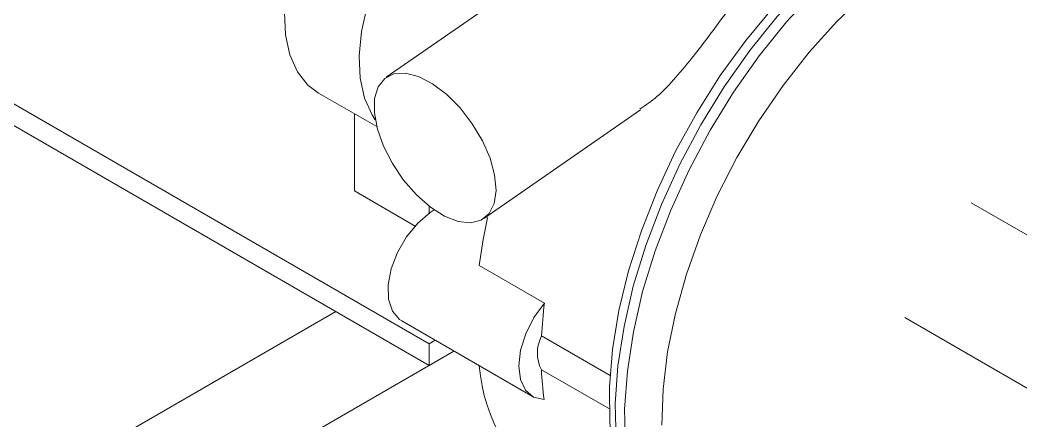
# Model space of a CAD drawing. Header units: millimetres. Extents: x 127 to 2222, y 23 to 864.
# Drawn here: x 1741.14 to 1779.04, y 144.41 to 159.57 of the extents above; entities that cross this region are included whole.
import ezdxf

# ---------------------------------------------------------------- set-up
doc = ezdxf.new("R2010")
doc.units = ezdxf.units.MM

msp = doc.modelspace()

# ---------------------------------------------------------------- linework, layer by layer
at = {"color": 7, "linetype": 'Continuous', "lineweight": 15}
for p, q in [((1766.413, 165.304), (1755.005, 157.406)), ((1731.88, 161.608), (1756.629, 147.32)), ((1737.053, 157.805), (1756.629, 146.504)), ((1752.444, 156.808), (1754.648, 155.536)), ((1758.705, 152.062), (1764.636, 156.168)), ((1753.801, 153.103), (1753.801, 156.025)), ((1753.801, 153.103), (1756.097, 151.777)), ((1756.629, 152.259), (1756.629, 152.533)), ((1756.667, 152.286), (1756.826, 152.388)), ((1782.631, 149.494), (1777.151, 152.657)), ((1758.837, 152.091), (1758.788, 152.119)), ((1760.997, 148.863), (1758.522, 150.291)), ((1753.093, 148.545), (1738.423, 140.076)), ((1755.592, 148.191), (1760.542, 145.333)), ((1774.644, 148.313), (1780.124, 145.15)), ((1756.629, 147.32), (1756.864, 147.456)), ((1763.483, 146.121), (1760.889, 147.619)), ((1757.572, 147.048), (1741.958, 138.035)), ((1756.629, 147.32), (1756.629, 146.504)), ((1756.629, 146.504), (1757.572, 147.048)), ((1760.883, 146.342), (1763.454, 144.858))]:
    msp.add_line(p, q, dxfattribs=at)
at = {"color": 7, "linetype": 'Continuous', "lineweight": 15, "flags": 128}
for points in [[(1752.444, 156.808), (1752.043, 157.108), (1751.642, 157.612), (1751.354, 158.251), (1751.189, 159.004), (1751.152, 159.851), (1751.242, 160.766), (1751.458, 161.724), (1751.794, 162.697), (1752.239, 163.655), (1752.781, 164.572), (1753.404, 165.421), (1754.089, 166.176), (1754.818, 166.817), (1755.568, 167.325), (1756.319, 167.684), (1757.047, 167.884), (1757.733, 167.92), (1758.356, 167.791), (1758.693, 167.634)], [(1754.593, 155.794), (1754.47, 155.98), (1754.183, 156.618), (1754.018, 157.371), (1753.98, 158.218), (1754.071, 159.134), (1754.287, 160.092), (1754.622, 161.064), (1755.067, 162.022), (1755.609, 162.939), (1756.232, 163.788), (1756.918, 164.544), (1757.646, 165.184), (1758.397, 165.692), (1759.147, 166.051), (1759.876, 166.251), (1760.561, 166.287), (1761.184, 166.158), (1761.726, 165.866), (1762.171, 165.422), (1762.507, 164.837), (1762.723, 164.129), (1762.813, 163.317), (1762.807, 162.808)], [(1778.489, 165.386), (1777.677, 165.265), (1776.541, 164.961), (1775.378, 164.497), (1774.203, 163.879), (1773.03, 163.115), (1771.871, 162.214), (1770.741, 161.186), (1769.653, 160.043), (1768.619, 158.798), (1767.653, 157.467), (1766.764, 156.065), (1765.964, 154.608), (1765.261, 153.113), (1764.665, 151.598), (1764.182, 150.081), (1763.818, 148.58), (1763.577, 147.112), (1763.462, 145.694), (1763.474, 144.343), (1763.613, 143.075), (1763.878, 141.904), (1764.265, 140.845), (1764.29, 140.79)], [(1782.729, 164.769), (1782.133, 165.064), (1781.186, 165.364), (1780.167, 165.5), (1779.087, 165.47), (1777.958, 165.275), (1776.793, 164.917), (1775.605, 164.4), (1774.409, 163.73), (1773.217, 162.916), (1772.044, 161.965), (1770.903, 160.889), (1769.808, 159.701), (1768.77, 158.415), (1767.802, 157.044), (1766.915, 155.604), (1766.119, 154.113), (1765.423, 152.588), (1764.835, 151.045), (1764.362, 149.503), (1764.009, 147.979), (1763.781, 146.491), (1763.68, 145.055), (1763.707, 143.69)], [(1754.557, 156.061), (1754.671, 155.446), (1754.904, 154.794), (1755.241, 154.138), (1755.665, 153.514), (1756.154, 152.956), (1756.68, 152.493), (1757.216, 152.152), (1757.732, 151.95), (1758.201, 151.898), (1758.598, 151.999), (1758.9, 152.247), (1759.092, 152.629), (1759.164, 153.125), (1759.111, 153.708), (1758.937, 154.346), (1758.65, 155.005), (1758.266, 155.649), (1757.807, 156.244), (1757.296, 156.757), (1756.761, 157.162), (1756.232, 157.436), (1755.736, 157.564), (1755.3, 157.539), (1754.948, 157.363), (1754.699, 157.046), (1754.566, 156.604), (1754.557, 156.061)], [(1755.592, 148.191), (1755.506, 148.248), (1755.243, 148.562), (1755.099, 149.009), (1755.084, 149.556), (1755.2, 150.163), (1755.437, 150.783), (1755.778, 151.372), (1756.199, 151.886), (1756.667, 152.286)], [(1758.837, 152.091), (1758.671, 151.269), (1758.522, 150.291)], [(1760.982, 145.216), (1760.586, 145.31), (1760.28, 145.568), (1760.088, 145.97), (1760.024, 146.488), (1760.093, 147.081), (1760.289, 147.706), (1760.598, 148.315), (1760.997, 148.863)]]:
    msp.add_lwpolyline(points, dxfattribs=at)
at = {"color": 8, "linetype": 'Continuous', "lineweight": 15, "flags": 128}
for points in [[(1764.061, 143.486), (1764.034, 144.851), (1764.135, 146.286), (1764.363, 147.775), (1764.715, 149.298), (1765.188, 150.841), (1765.776, 152.383), (1766.472, 153.909), (1767.268, 155.4), (1768.156, 156.84), (1769.124, 158.211), (1770.161, 159.497), (1771.257, 160.685), (1772.398, 161.761), (1773.571, 162.711), (1774.762, 163.526), (1775.959, 164.196), (1777.146, 164.713), (1778.311, 165.071), (1779.44, 165.266), (1780.521, 165.296), (1781.54, 165.16), (1782.486, 164.86), (1783.084, 164.564)], [(1779.938, 163.953), (1778.852, 163.772), (1777.731, 163.43), (1776.588, 162.93), (1775.436, 162.28), (1774.29, 161.487), (1773.163, 160.56), (1772.07, 159.51), (1771.023, 158.351), (1770.035, 157.097), (1769.118, 155.762), (1768.284, 154.364), (1767.542, 152.918), (1766.901, 151.442), (1766.37, 149.956), (1765.954, 148.475), (1765.659, 147.019), (1765.488, 145.605), (1765.444, 144.25)]]:
    msp.add_lwpolyline(points, dxfattribs=at)
at = {"color": 7, "linetype": 'Continuous', "lineweight": 15}
for centre, radius, start, end in [((1777.299, 146.818), 16.43, 172.8526, 177.2065), ((1762.103, 146.975), 1.375, 152.0813, 207.446), ((1765.2, 147.057), 6.695, 184.8105, 236.4941), ((1773.037, 146.837), 12.164, 182.3314, 187.6548)]:
    msp.add_arc(centre, radius, start, end, dxfattribs=at)
msp.add_open_spline([(1764.613, 156.2), (1764.831, 156.348), (1765.316, 156.678), (1765.976, 157.401), (1766.802, 158.387), (1767.719, 159.63), (1768.783, 161.057), (1769.924, 162.417), (1771.301, 163.691), (1772.977, 164.727), (1774.742, 165.36), (1776.318, 165.693), (1777.576, 165.828), (1778.135, 165.865), (1778.39, 165.882)], degree=3, knots=[0, 0, 0, 0, 0.040058, 0.089086, 0.139424, 0.224742, 0.312188, 0.406903, 0.503361, 0.61853, 0.73748, 0.828522, 0.921515, 1, 1, 1, 1], dxfattribs=at)

doc.saveas('drawing.dxf')
